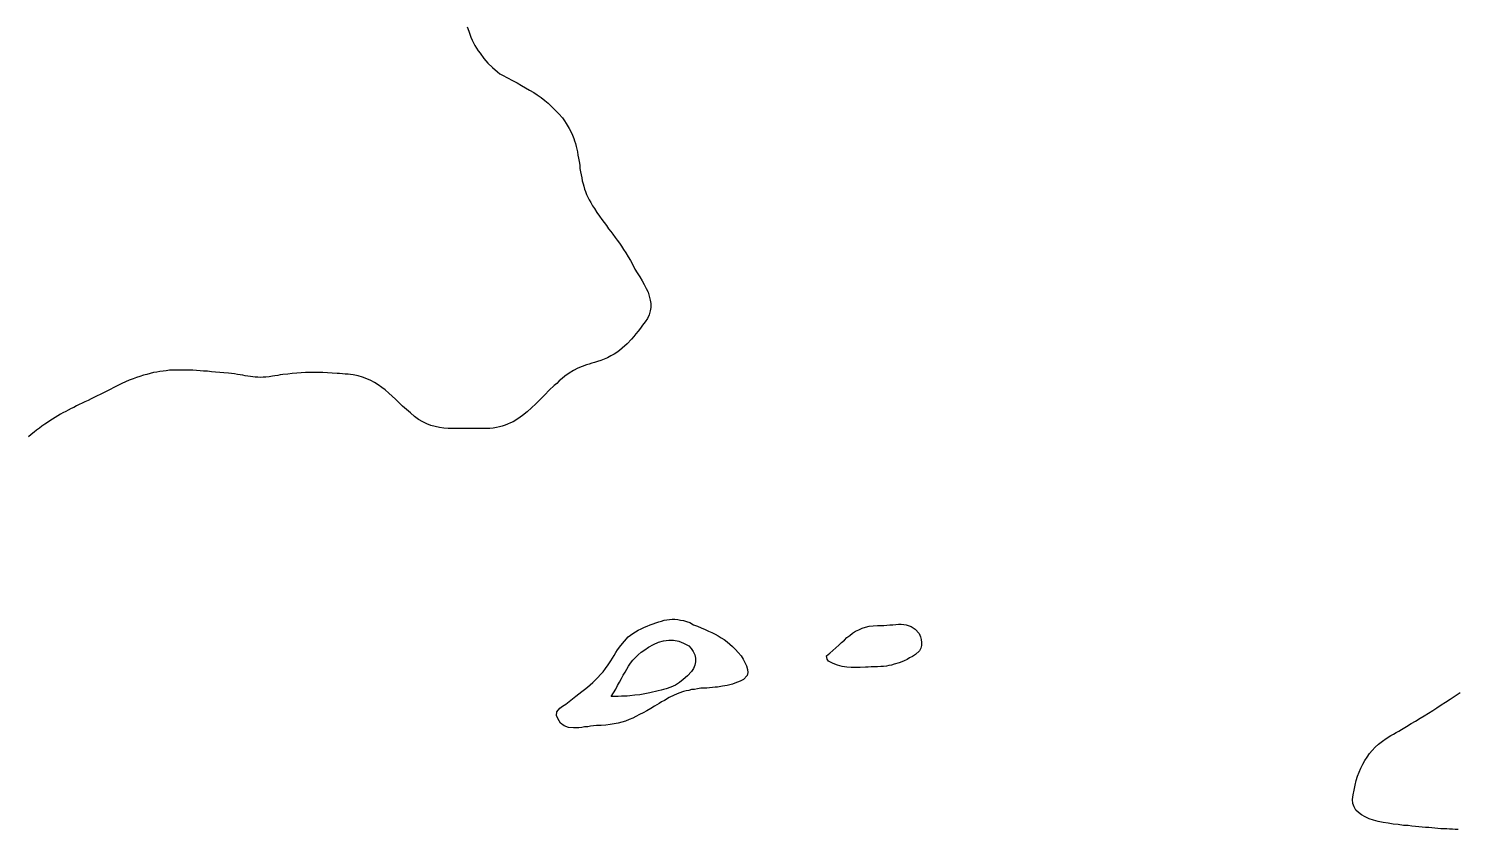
# Model space of a CAD drawing. Header units: inches. Extents: x 401374 to 405300, y 6332180 to 6336621.
# Drawn here: x 402402 to 402960, y 6335592 to 6335905 of the extents above; entities that cross this region are included whole.
import ezdxf

# ---------------------------------------------------------------- set-up
doc = ezdxf.new("R2010")
doc.units = ezdxf.units.IN
doc.header["$MEASUREMENT"] = 0

msp = doc.modelspace()

# ---------------------------------------------------------------- linework, layer by layer
for points in [[(402573.4, 6335906), (402574, 6335904.4), (402574.4, 6335903.2), (402574.8, 6335902), (402575.3, 6335900.9), (402575.9, 6335899.8), (402576.4, 6335898.7), (402577, 6335897.7), (402577.7, 6335896.7), (402578.4, 6335895.7), (402579.9, 6335893.7), (402581.5, 6335891.9), (402583.3, 6335890.1), (402585.2, 6335888.4)], [(402585.2, 6335888.4), (402586.2, 6335887.7), (402587.2, 6335887.2), (402589.2, 6335886.1), (402591.1, 6335885), (402592.9, 6335884.1), (402594.6, 6335883.1), (402596.2, 6335882.2), (402597.8, 6335881.3), (402599.4, 6335880.4), (402600.8, 6335879.4), (402602.3, 6335878.4), (402603.7, 6335877.3), (402605.1, 6335876.2), (402606.4, 6335874.9), (402607.8, 6335873.5), (402609.2, 6335872), (402610.6, 6335870.4), (402611.4, 6335869.3), (402612.1, 6335868.2), (402613.3, 6335866.3), (402614.3, 6335864.3), (402615.1, 6335862.4), (402615.4, 6335861.4), (402615.7, 6335860.4), (402616, 6335859.3), (402616.2, 6335858.2), (402616.5, 6335857.1), (402616.7, 6335855.9), (402616.9, 6335854.7), (402617.2, 6335853.4), (402617.4, 6335851.9), (402617.5, 6335850.6), (402617.7, 6335849.3), (402617.9, 6335848.1), (402618.2, 6335847), (402618.4, 6335845.8), (402618.7, 6335844.7), (402619, 6335843.7), (402619.3, 6335842.6), (402619.7, 6335841.6), (402620.1, 6335840.5), (402620.6, 6335839.4), (402621.1, 6335838.4), (402621.7, 6335837.3), (402622.4, 6335836.1), (402623.2, 6335835), (402624.1, 6335833.4), (402625.1, 6335832), (402626, 6335830.7), (402626.9, 6335829.5), (402627.8, 6335828.3), (402628.7, 6335827.1), (402629.5, 6335826), (402630.4, 6335824.9), (402631.2, 6335823.7), (402632, 6335822.6), (402632.9, 6335821.4), (402633.7, 6335820.2), (402634.5, 6335818.9), (402635.4, 6335817.6), (402636.3, 6335816.1), (402637.2, 6335814.6), (402638.1, 6335812.9), (402639, 6335811.3), (402639.9, 6335809.8), (402640.9, 6335808.2), (402641.8, 6335806.7), (402642.6, 6335805.2), (402643.4, 6335803.7), (402644.1, 6335802.2), (402644.6, 6335800.7), (402645, 6335799.2), (402645.2, 6335797.8), (402645.2, 6335796.3), (402645, 6335794.9), (402644.6, 6335793.4), (402643.9, 6335792), (402643, 6335790.6), (402642, 6335789.3), (402641.1, 6335788.2), (402640.2, 6335787), (402639.4, 6335786), (402638.5, 6335784.9), (402637.6, 6335783.9), (402635.9, 6335782.1), (402634, 6335780.3), (402633, 6335779.5), (402631.9, 6335778.7), (402630.8, 6335778), (402629.6, 6335777.3), (402628.3, 6335776.6), (402627, 6335776)], [(402627, 6335776), (402625.6, 6335775.5), (402624.4, 6335775.2), (402623.2, 6335774.8), (402622.1, 6335774.5), (402621.1, 6335774.1), (402620.1, 6335773.8), (402618.3, 6335773.2), (402616.6, 6335772.5), (402614.9, 6335771.6), (402613.3, 6335770.6), (402611.6, 6335769.4), (402610.5, 6335768.5), (402609.4, 6335767.6), (402608.4, 6335766.6), (402607.4, 6335765.7), (402605.5, 6335763.9), (402603.7, 6335762.1), (402601.9, 6335760.3), (402600.2, 6335758.6), (402598.5, 6335757), (402596.8, 6335755.4), (402595, 6335754), (402593.2, 6335752.7), (402591.3, 6335751.6), (402590.3, 6335751.1), (402589.2, 6335750.6), (402588.2, 6335750.2), (402587.1, 6335749.9), (402586, 6335749.6), (402584.8, 6335749.3), (402583.5, 6335749.1), (402582.3, 6335749), (402580.9, 6335748.9), (402579.6, 6335749), (402578.5, 6335749), (402577.4, 6335749), (402576.4, 6335749), (402575.3, 6335748.9), (402574.3, 6335748.9), (402573.3, 6335748.9), (402571.4, 6335748.9), (402569.5, 6335748.9), (402567.7, 6335748.9), (402565.9, 6335749), (402564.2, 6335749.1), (402562.5, 6335749.3), (402560.8, 6335749.7), (402559.2, 6335750.1), (402557.6, 6335750.8), (402556, 6335751.5), (402554.4, 6335752.5), (402552.8, 6335753.6), (402551.2, 6335755), (402549.6, 6335756.4), (402548.1, 6335757.7), (402546.7, 6335759.1), (402545.3, 6335760.4), (402544, 6335761.6), (402542.7, 6335762.8), (402541.3, 6335764), (402540, 6335765), (402538.6, 6335766), (402537.2, 6335766.9), (402535.7, 6335767.7), (402534.2, 6335768.4), (402532.5, 6335769), (402530.7, 6335769.5), (402528.8, 6335769.9), (402527.8, 6335770), (402526.8, 6335770.2), (402525.7, 6335770.2), (402524.6, 6335770.3), (402523.5, 6335770.4), (402522.5, 6335770.5), (402520.6, 6335770.6), (402518.7, 6335770.7), (402516.9, 6335770.8), (402515.2, 6335770.8), (402513.5, 6335770.8), (402511.8, 6335770.8), (402510.2, 6335770.8), (402508.5, 6335770.7), (402506.8, 6335770.6), (402505, 6335770.4), (402503.2, 6335770.2), (402501.3, 6335770), (402500.3, 6335769.9), (402499.3, 6335769.7), (402498.2, 6335769.5), (402497.2, 6335769.4), (402495.9, 6335769.2), (402494.7, 6335769), (402493.6, 6335769), (402492.6, 6335768.9), (402491.5, 6335769), (402490.5, 6335769), (402488.6, 6335769.3), (402486.6, 6335769.6), (402485.6, 6335769.8), (402484.6, 6335769.9), (402483.5, 6335770.1), (402482.4, 6335770.3), (402481.2, 6335770.4), (402480, 6335770.6), (402478.2, 6335770.7), (402476.6, 6335770.8), (402474.9, 6335771), (402473.4, 6335771.1), (402471.8, 6335771.3), (402470.3, 6335771.4), (402468.9, 6335771.5), (402467.5, 6335771.6), (402466.1, 6335771.7), (402464.7, 6335771.7), (402463.4, 6335771.8), (402462.1, 6335771.8), (402460.8, 6335771.8), (402459.5, 6335771.8), (402458.3, 6335771.7), (402457, 6335771.7), (402455.7, 6335771.5), (402454.5, 6335771.4), (402453.2, 6335771.2), (402452, 6335771), (402450.7, 6335770.8), (402449.4, 6335770.5), (402448.1, 6335770.1), (402446.8, 6335769.8), (402445.4, 6335769.3), (402444.1, 6335768.9), (402442.7, 6335768.4), (402441.2, 6335767.8), (402439.8, 6335767.2), (402438.3, 6335766.5), (402436.7, 6335765.7), (402435.2, 6335765), (402433.8, 6335764.2), (402432.5, 6335763.6), (402431.2, 6335762.9), (402429.9, 6335762.3), (402428.7, 6335761.7), (402427.4, 6335761.1), (402426.3, 6335760.5), (402425.1, 6335759.9), (402423.9, 6335759.4), (402422.8, 6335758.8), (402421.7, 6335758.3), (402420.6, 6335757.8), (402419.5, 6335757.2), (402418.5, 6335756.7), (402417.4, 6335756.1), (402416.4, 6335755.6), (402415.3, 6335755), (402414.3, 6335754.5), (402413.3, 6335753.9), (402412.3, 6335753.3), (402411.2, 6335752.6), (402410.2, 6335752), (402409.2, 6335751.3), (402408.2, 6335750.6), (402407.1, 6335749.9), (402406.1, 6335749.1), (402405, 6335748.3), (402404, 6335747.5), (402402.9, 6335746.6), (402401.8, 6335745.7)], [(402612, 6335641.1), (402613.3, 6335642.2), (402614.6, 6335643.2), (402615.9, 6335644.2), (402617.1, 6335645.1), (402618.2, 6335646), (402619.3, 6335646.9), (402620.4, 6335647.8), (402621.5, 6335648.7), (402622.5, 6335649.6), (402623.5, 6335650.6), (402624.5, 6335651.6), (402625.5, 6335652.7), (402626.5, 6335653.8), (402627.5, 6335655.1), (402628.5, 6335656.5), (402629.5, 6335658), (402630.2, 6335659.1), (402630.9, 6335660.2), (402631.5, 6335661.3), (402632.2, 6335662.3), (402633.5, 6335664.1), (402634.9, 6335665.8), (402636.4, 6335667.4), (402638.2, 6335668.8), (402639.2, 6335669.4), (402640.2, 6335670), (402641.4, 6335670.6), (402642.7, 6335671.2), (402643.8, 6335671.6), (402645, 6335672.1), (402646.1, 6335672.5), (402647.2, 6335672.9), (402648.3, 6335673.3), (402649.4, 6335673.6), (402650.4, 6335673.9), (402651.5, 6335674.1), (402652.5, 6335674.2), (402653.6, 6335674.3), (402654.6, 6335674.3), (402655.7, 6335674.2), (402656.8, 6335674), (402658, 6335673.8), (402659.1, 6335673.4), (402660.4, 6335673), (402661.9, 6335672.2), (402663.5, 6335671.6), (402664.9, 6335671), (402666.4, 6335670.3), (402667.7, 6335669.7), (402669, 6335669.1), (402670.3, 6335668.5), (402671.5, 6335667.8), (402672.7, 6335667.1), (402673.9, 6335666.4), (402675, 6335665.5), (402676.1, 6335664.6), (402677.2, 6335663.6), (402678.3, 6335662.5), (402679.4, 6335661.3), (402680.5, 6335660), (402681.3, 6335658.7), (402682, 6335657.4), (402682.6, 6335656.1), (402683, 6335654.7), (402683.1, 6335653.5), (402682.9, 6335652.3), (402681.4, 6335650.7), (402680.2, 6335650.1), (402679.1, 6335649.7), (402678.1, 6335649.3), (402677.1, 6335648.9), (402675.1, 6335648.4), (402673.2, 6335648.1), (402671.3, 6335647.8), (402670.3, 6335647.7), (402669.3, 6335647.6), (402668.2, 6335647.5), (402667.1, 6335647.4), (402666, 6335647.4), (402664.8, 6335647.3), (402663.5, 6335647.1), (402662.3, 6335646.9), (402661.1, 6335646.8), (402660.1, 6335646.5), (402659, 6335646.3), (402658, 6335646), (402656.1, 6335645.4), (402654.3, 6335644.6), (402652.4, 6335643.7), (402650.5, 6335642.6), (402649.4, 6335642), (402648.4, 6335641.4), (402646.7, 6335640.3), (402645.2, 6335639.4), (402643.7, 6335638.5), (402642.2, 6335637.7), (402640.8, 6335637), (402639.4, 6335636.3), (402638.1, 6335635.6), (402636.7, 6335635.1), (402635.3, 6335634.5), (402633.9, 6335634.1), (402632.4, 6335633.7), (402630.9, 6335633.4), (402629.3, 6335633.1), (402627.6, 6335632.9), (402625.8, 6335632.7), (402624, 6335632.7), (402622.8, 6335632.6), (402621.6, 6335632.5), (402620.5, 6335632.3), (402619.3, 6335632.2), (402618.2, 6335632), (402617.1, 6335631.9), (402616, 6335631.8), (402615, 6335631.8), (402613, 6335632), (402611.3, 6335632.6), (402609.9, 6335633.7), (402608.8, 6335635.5), (402608.3, 6335636.7), (402608.5, 6335638.1), (402609.6, 6335639.5), (402610.6, 6335640.3), (402612, 6335641.1)], [(402713.9, 6335660), (402715.2, 6335661), (402716.4, 6335662.1), (402717.6, 6335663.2), (402718.7, 6335664.2), (402719.8, 6335665.2), (402720.9, 6335666.2), (402721.9, 6335667.2), (402723, 6335668), (402724.1, 6335668.9), (402725.3, 6335669.6), (402726.5, 6335670.2), (402727.8, 6335670.8), (402729.1, 6335671.2), (402730.6, 6335671.6), (402732.2, 6335671.8), (402733.9, 6335671.9), (402735.1, 6335671.9), (402736.3, 6335671.9), (402737.5, 6335672), (402738.7, 6335672.1), (402739.8, 6335672.2), (402741, 6335672.3), (402742.1, 6335672.4), (402743.1, 6335672.4), (402744.1, 6335672.3), (402745.1, 6335672.1), (402747, 6335671.5), (402748.6, 6335670.4), (402750.1, 6335668.7), (402750.6, 6335667.5), (402750.9, 6335666.4), (402751.1, 6335665.2), (402751, 6335664.1), (402750.8, 6335663), (402750.3, 6335662), (402748.7, 6335660.5), (402747.5, 6335659.8), (402746.4, 6335659.2), (402745.4, 6335658.6), (402744.3, 6335658.1), (402743.3, 6335657.7), (402742.3, 6335657.3), (402740.3, 6335656.7), (402739.3, 6335656.4), (402738.3, 6335656.2), (402737.3, 6335656), (402736.2, 6335655.9), (402735.1, 6335655.8), (402733.9, 6335655.7), (402732.6, 6335655.7), (402731.4, 6335655.7), (402730.2, 6335655.6), (402729.1, 6335655.6), (402727.1, 6335655.5), (402725.3, 6335655.5), (402723.5, 6335655.5), (402721.8, 6335655.6), (402720, 6335655.9), (402718.2, 6335656.3), (402717.2, 6335656.7), (402716.2, 6335657.1), (402714.7, 6335657.9), (402714.2, 6335658.7), (402713.9, 6335660)], [(402629.7, 6335644.1), (402630.6, 6335645.5), (402631.5, 6335647), (402632.2, 6335648.4), (402633, 6335649.7), (402633.7, 6335651.1), (402634.4, 6335652.4), (402635.1, 6335653.6), (402635.8, 6335654.8), (402636.5, 6335656), (402637.3, 6335657.2), (402638.2, 6335658.3), (402639.2, 6335659.4), (402640.2, 6335660.4), (402641.4, 6335661.4), (402642.8, 6335662.4), (402644.3, 6335663.4), (402646.2, 6335664.4), (402648.2, 6335665.3), (402650.2, 6335665.9), (402652.2, 6335666.2), (402654.1, 6335666.1), (402656.1, 6335665.7), (402658, 6335665), (402660, 6335663.9), (402661, 6335662.9), (402661.8, 6335661.7), (402662.4, 6335660.4), (402662.7, 6335659.1), (402662.7, 6335657.7), (402662.4, 6335656.3), (402661.9, 6335655), (402661.1, 6335653.9), (402659.5, 6335652.2), (402657.9, 6335650.7), (402656.4, 6335649.6), (402654.8, 6335648.6), (402653, 6335647.8), (402651.2, 6335647.1), (402650.2, 6335646.8), (402649.2, 6335646.6), (402648.1, 6335646.3), (402647, 6335646.1), (402645.8, 6335645.8), (402644.8, 6335645.6), (402642.8, 6335645.2), (402640.9, 6335644.8), (402639, 6335644.6), (402637, 6335644.4), (402636, 6335644.3), (402634.9, 6335644.2), (402633.7, 6335644.2), (402632.4, 6335644.1), (402631.1, 6335644.1), (402629.7, 6335644.1)], [(402960.9, 6335592.1), (402959.8, 6335592.1), (402958.7, 6335592.2), (402957.6, 6335592.2), (402956.5, 6335592.3), (402955.3, 6335592.4), (402954.2, 6335592.4), (402953, 6335592.5), (402951.8, 6335592.6), (402950.6, 6335592.7), (402949.4, 6335592.8), (402948.2, 6335592.9), (402946.9, 6335593), (402945.5, 6335593.1), (402944.2, 6335593.3), (402942.8, 6335593.4), (402941.4, 6335593.6), (402939.5, 6335593.7), (402937.5, 6335594), (402935.5, 6335594.2), (402933.5, 6335594.5), (402931.6, 6335594.8), (402929.6, 6335595.2), (402927.8, 6335595.7), (402926.1, 6335596.3), (402924.5, 6335597), (402923.1, 6335597.8), (402921.9, 6335598.7), (402920.9, 6335599.7), (402920.2, 6335600.9), (402919.7, 6335602.3), (402919.6, 6335603.8), (402919.8, 6335605.6), (402920.2, 6335607.5), (402920.6, 6335609.4), (402921.1, 6335611.2), (402921.6, 6335612.9), (402922.2, 6335614.5), (402922.9, 6335616.1), (402923.6, 6335617.6), (402924.4, 6335619.1), (402925.3, 6335620.4), (402926.2, 6335621.8), (402927.3, 6335623), (402928.5, 6335624.3), (402929.8, 6335625.4), (402931.3, 6335626.6), (402932.8, 6335627.7), (402934.6, 6335628.8), (402935.6, 6335629.4), (402936.7, 6335630), (402937.7, 6335630.6), (402938.7, 6335631.2), (402940.7, 6335632.4), (402942.5, 6335633.5), (402944.3, 6335634.5), (402946, 6335635.6), (402947.6, 6335636.6), (402949.3, 6335637.6), (402951, 6335638.6), (402952.6, 6335639.7), (402954.3, 6335640.8), (402956, 6335641.9), (402957.8, 6335643.1), (402959.7, 6335644.4), (402961.7, 6335645.7)]]:
    msp.add_lwpolyline(points)

doc.saveas('drawing.dxf')
